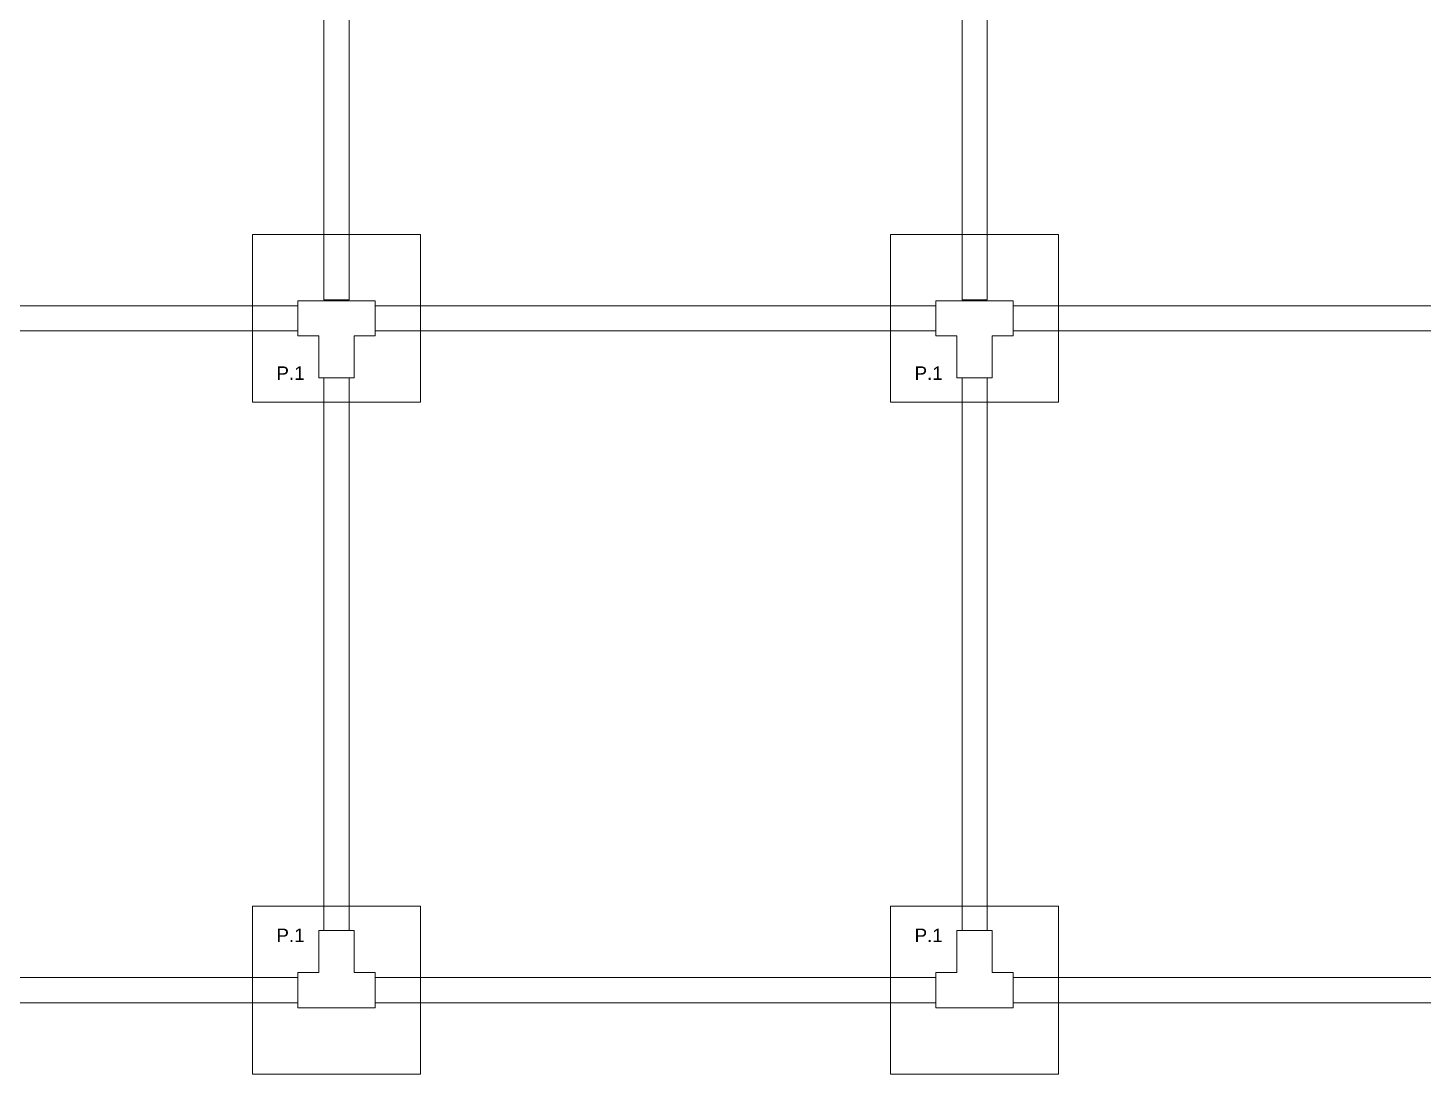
# Model space of a CAD drawing. Header units: centimetres. Extents: x -377343 to 693706, y 194584 to 813780.
# Drawn here: x 156834 to 157664, y 498210 to 498843 of the extents above; entities that cross this region are included whole.
import ezdxf

# ---------------------------------------------------------------- set-up
doc = ezdxf.new("R2010")
doc.units = ezdxf.units.CM
doc.layers.add('PIPA', color=11, linetype='Continuous')
doc.layers.add('pondasi', color=203, linetype='Continuous', lineweight=18)
doc.styles.get("Standard").update_dxf_attribs({"font": 'arial.ttf'})

msp = doc.modelspace()

# ---------------------------------------------------------------- linework, layer by layer
at = {"layer": 'PIPA', "lineweight": 35, "extrusion": (0, 0.816497, 0.57735), "elevation": 193451.324}
msp.add_lwpolyline([(-421704.212, -325591.681), (-159560.265, -63447.734), (377343.333, -600351.331), (-158232.47, -1135927.133), (-693706.405, -600453.199), (-454216.825, -360963.619)], dxfattribs=at)
at = {"layer": 'pondasi', "lineweight": 5, "ltscale": 0.5}
for points in [[(157009.938, 498681.276), (157024.938, 498681.276), (157024.938, 499034.845), (157009.938, 499034.845)], [(157389.938, 498681.276), (157404.938, 498681.276), (157404.938, 499034.845), (157389.938, 499034.845)], [(156967.438, 498620.345), (157067.438, 498620.345), (157067.438, 498720.345), (156967.438, 498720.345)], [(157347.438, 498620.345), (157447.438, 498620.345), (157447.438, 498720.345), (157347.438, 498720.345)], [(157006.938, 498659.845), (157006.938, 498634.845), (157027.938, 498634.845), (157027.938, 498659.845), (157040.438, 498659.845), (157040.438, 498680.845), (156994.438, 498680.845), (156994.438, 498659.845)], [(157386.938, 498659.845), (157386.938, 498634.845), (157407.938, 498634.845), (157407.938, 498659.845), (157420.438, 498659.845), (157420.438, 498680.845), (157374.438, 498680.845), (157374.438, 498659.845)], [(156660.438, 498677.845), (156660.438, 498662.845), (156994.438, 498662.845), (156994.438, 498677.845)], [(157040.438, 498677.845), (157040.438, 498662.845), (157374.438, 498662.845), (157374.438, 498677.845)], [(157420.438, 498677.845), (157420.438, 498662.845), (157754.438, 498662.845), (157754.438, 498677.845)], [(157009.938, 498305.845), (157024.938, 498305.845), (157024.938, 498634.845), (157009.938, 498634.845)], [(157389.938, 498305.845), (157404.938, 498305.845), (157404.938, 498634.845), (157389.938, 498634.845)], [(156967.438, 498320.345), (157067.438, 498320.345), (157067.438, 498220.345), (156967.438, 498220.345)], [(157347.438, 498320.345), (157447.438, 498320.345), (157447.438, 498220.345), (157347.438, 498220.345)], [(157006.938, 498280.845), (157006.938, 498305.845), (157027.938, 498305.845), (157027.938, 498280.845), (157040.438, 498280.845), (157040.438, 498259.845), (156994.438, 498259.845), (156994.438, 498280.845)], [(157386.938, 498280.845), (157386.938, 498305.845), (157407.938, 498305.845), (157407.938, 498280.845), (157420.438, 498280.845), (157420.438, 498259.845), (157374.438, 498259.845), (157374.438, 498280.845)], [(156660.438, 498262.845), (156994.438, 498262.845), (156994.438, 498277.845), (156660.438, 498277.845)], [(157040.438, 498262.845), (157374.438, 498262.845), (157374.438, 498277.845), (157040.438, 498277.845)], [(157420.438, 498262.845), (157754.438, 498262.845), (157754.438, 498277.845), (157420.438, 498277.845)]]:
    msp.add_lwpolyline(points, close=True, dxfattribs=at)

# ---------------------------------------------------------------- texts
at = {"layer": 'pondasi', "lineweight": 5, "ltscale": 0.5, "char_height": 8}
for insert, attachment_point in [((156981.678, 498641.722, -1289.398), 1), ((157361.678, 498641.722, -1289.398), 1), ((156981.678, 498298.969, -1289.398), 7), ((157361.678, 498298.969, -1289.398), 7)]:
    msp.add_mtext_dynamic_manual_height_columns('P.1', width=41.07183, gutter_width=2.5, heights=[0], dxfattribs=dict(at, insert=insert, attachment_point=attachment_point))

doc.saveas('drawing.dxf')
